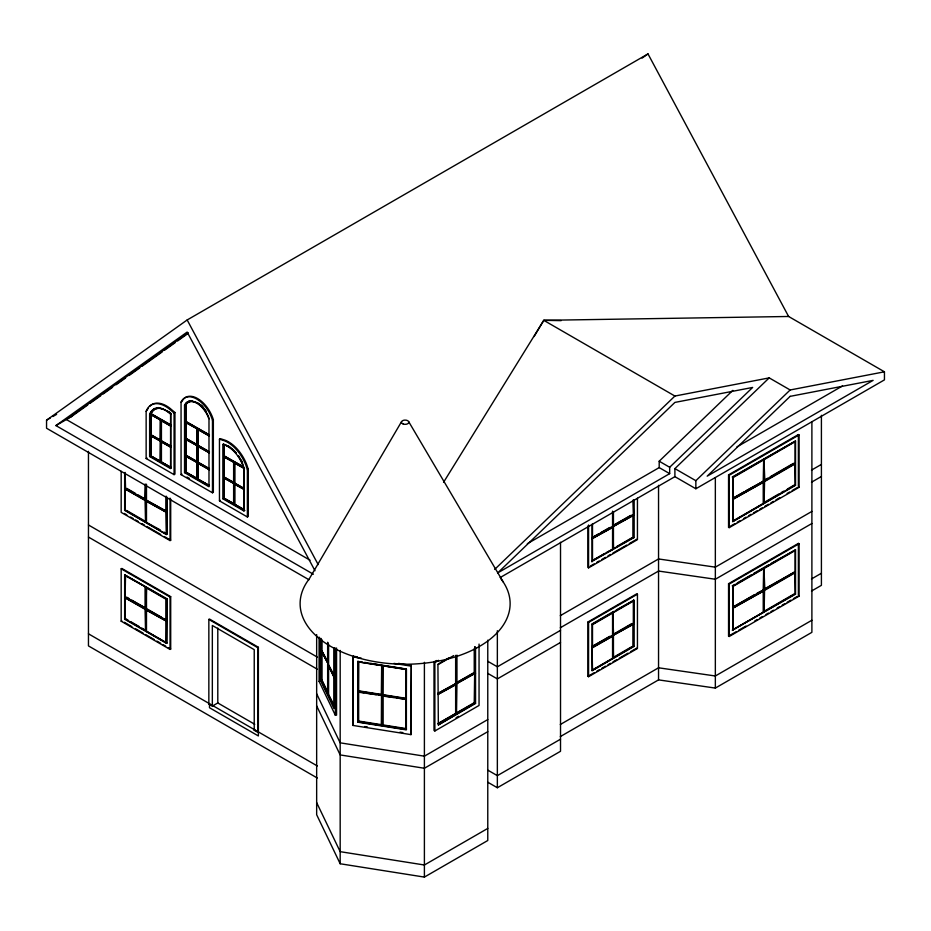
<?xml version="1.0" encoding="UTF-8"?>
<svg xmlns="http://www.w3.org/2000/svg" width="931" height="931" viewBox="0 0 931 931"><rect width="100%" height="100%" fill="white"/><g stroke="black" fill="none" stroke-linecap="round" stroke-linejoin="round"><path stroke-width="1.4" d="M166.556 599.04L166.556 643.379L124.661 619.196L124.661 574.858L166.986 598.784L166.556 643.379L166.556 599.04L124.661 574.858M166.556 497.352L166.556 534.545L124.661 510.351L124.661 473.169M398.561 663.396L411.304 665.409L410.967 734.629L352.942 725.435L352.942 656.914L353.268 656.227L357.516 656.89M357.713 661.697L357.876 721.816L406.37 729.497L406.37 669.028L406.207 729.846L357.713 722.165L357.713 661.697L406.207 669.377M381.524 694.829L381.687 665.258L381.524 694.829L358.47 691.174L358.47 661.953L361.344 662.034M358.47 691.174L358.633 661.604M358.47 692.187L358.47 721.409L358.47 692.187L381.687 695.492L378.975 695.061M352.942 725.435L353.268 656.227M399.155 668.027L405.939 669.098L405.776 698.669L382.722 695.015L382.722 665.793L391.02 666.736M357.713 722.165L358.039 661.01M382.722 695.015L382.885 665.444M382.722 696.027L382.722 725.249L382.722 696.027L405.939 699.332L396.443 697.831M405.776 698.669L405.939 669.098M381.687 695.492L381.524 725.063L381.524 695.829M410.967 734.629L411.304 665.409M405.939 699.332L405.776 728.903L405.776 699.67M174.074 474.647L146.144 458.529L146.144 411.339L147.377 408.767A28.954 16.723 60 0 1 169.081 408.767L174.074 413.015L174.074 474.647L174.947 474.147L174.947 412.514L169.954 408.267A28.954 16.723 60 0 0 149.577 406.451M148.25 408.267L146.144 411.339M151.532 412.48A23.391 13.511 60 0 1 169.07 412.48L170.804 413.958L170.804 425.141L150.962 413.69L151.753 412.352A23.391 13.511 60 0 1 163.03 408.884M401.54 421.662L309.232 578.907A105.005 60.62 0 0 0 405.206 664.234A105.005 60.62 0 0 0 500.936 578.814M534.103 336.545L543.774 320.334L788.615 316.482L884.45 371.806L884.45 379.871L695.853 488.763L674.905 476.66L500.145 577.569M443.552 482.316L543.774 320.334L561.16 320.636M184.547 405.125L185.548 403.554A19.109 11.032 60 0 1 207.985 416.506L208.986 419.229L208.986 486.75L184.547 472.634L184.547 405.125L185.42 404.624L185.42 472.133L208.637 485.54M185.641 405.125L186.561 403.67A18.492 10.672 60 0 1 197.419 403.251L197.64 403.123A18.492 10.672 60 0 0 186.782 403.542L185.641 405.125L185.641 421.371L209.196 434.975M494.687 569.423L674.905 396.047L769.204 377.881L790.151 389.973L884.45 371.806M527.342 543.716L659.195 467.595L659.195 461.217L732.837 390.38M669.668 467.269L752.644 387.447L674.905 402.413L497.643 572.961L669.668 473.646L669.668 467.269L659.195 461.217M674.905 476.66L674.905 468.607L769.204 377.881M695.853 488.763L695.853 480.699L790.151 389.973M308.941 579.734L46.55 428.237L46.55 420.172L187.166 319.961L647.999 53.905L788.615 316.482M313.386 574.229L55.918 425.583L187.166 332.053L314.992 570.75M188.178 332.739L66.392 419.544L310.046 560.206M71.198 416.762L87.747 404.973M90.109 403.286L100.757 395.698M103.12 394.011L112.581 387.273M116.119 384.747L125.58 378.009M129.13 375.472L139.766 367.896M142.14 366.209L162.238 351.883M164.601 350.196L175.237 342.608M177.612 340.932L187.061 334.182M642.087 58.118L647.999 53.905M46.55 420.172L50.332 417.996M52.846 416.541L56.628 414.365M55.918 425.583L72.292 416.134M149.635 414.19A24.008 13.86 60 0 1 170.582 414.19L170.582 468.607L149.635 456.516L149.635 414.19L150.508 413.678A24.008 13.86 60 0 1 155.314 408.337M150.962 413.69L171.013 425.025M150.729 414.563L160.551 419.986L160.33 440.258L150.729 434.719L150.729 414.563L160.551 419.986M182.383 400.691A24.066 13.895 60 0 1 198.187 398.899A24.066 13.895 60 0 1 213.35 419.73L213.35 492.29L212.477 492.79L181.056 474.647L181.056 402.099L181.929 401.587M161.203 420.614L170.804 426.154L170.804 446.31L161.203 440.77L161.203 420.614L171.013 426.026M174.074 413.015L174.947 412.514M196.767 403.123L197.64 402.623M150.729 434.719L160.551 440.142M150.729 435.731L160.551 441.143L160.33 461.427L150.729 455.887L150.729 435.731L160.551 441.143M185.641 421.371L209.417 434.847M185.641 422.383L197.197 428.807L196.988 444.797L185.641 438.245L185.641 422.383L197.197 428.807M161.203 440.77L171.013 446.182M161.203 441.771L170.804 447.322L170.804 467.467L161.203 461.927L161.203 441.771L171.013 447.194M146.144 458.529L147.017 458.029M149.635 456.516L150.508 456.004L170.222 467.385M150.729 455.887L160.551 461.299M212.477 492.79L212.477 420.23L213.35 419.73M209.196 451.861L197.861 445.309L197.861 429.435L209.417 435.859M185.641 438.245L197.197 444.681M185.641 439.257L197.197 445.681L196.988 461.683L185.641 455.131L185.641 439.257L197.197 445.681M161.203 461.927L171.013 467.35M197.861 445.309L209.417 451.733M125.103 472.413L125.534 487.681M209.196 468.735L197.861 462.183L197.861 446.31L209.417 452.734M125.103 488.938L145.608 500.284L145.608 521.441L145.166 500.529L125.103 488.938L125.103 510.107L166.556 534.545L166.556 497.259M185.641 455.131L197.197 461.555M185.641 456.132L197.197 462.556L196.988 478.557L185.641 472.005L185.641 456.132L197.197 462.556M219.46 439.164L220.333 438.652L225.372 440.293A29.478 17.026 60 0 1 246.959 465.221L248.251 469.236L248.251 516.472L247.378 516.973L219.46 500.855L219.46 439.164L224.499 440.794A29.478 17.026 60 0 1 246.087 465.721L247.378 469.748L247.378 516.973M223.603 444.04L223.603 498.457L244.55 510.549L243.887 510.933L222.951 498.841L222.951 444.424L223.824 443.912L223.824 498.329L244.76 510.432M244.085 467.211L224.034 455.887L224.034 444.704L225.977 445.134A23.915 13.814 60 0 1 228.06 446.112M197.861 462.183L209.417 468.607M209.196 485.61L197.861 479.058L197.861 463.196L209.417 469.62M181.056 474.647L181.929 474.147M184.547 472.634L185.42 472.133M185.641 472.005L197.197 478.429M124.661 510.351L125.534 509.851M125.103 487.937L145.166 499.528L145.608 485.167M146.039 500.028L166.556 511.363L146.039 500.028L146.039 484.504M146.039 501.029L166.556 512.376L146.039 501.029L146.039 522.198L160.283 529.914M224.034 455.887L242.863 466.501M224.034 456.888L233.856 462.311L233.634 482.584L224.034 477.044L224.034 456.888L233.856 462.311M197.861 479.058L209.417 485.482M234.507 462.94L244.329 468.351L244.108 488.635L234.507 483.096L234.507 462.94L244.108 468.479L244.108 488.635M224.034 477.044L233.856 482.467M224.034 478.057L233.856 483.468L233.634 503.752L224.034 498.213L224.034 478.057L233.856 483.468M243.887 510.933L243.887 468.607L244.55 468.223M247.378 469.748L248.251 469.236M234.507 483.096L244.329 488.507M234.507 484.097L244.329 489.52L244.108 509.792L234.507 504.253L234.507 484.097L244.329 489.52M219.46 500.855L220.333 500.354M222.951 498.841L223.824 498.329M224.034 498.213L233.856 503.624M121.17 568.806L121.821 568.434L170.699 596.643L170.699 649.047L170.047 649.431L121.17 621.21L121.17 568.806L170.047 597.027L170.047 649.431M121.17 471.295L121.17 512.376L170.047 540.585L170.699 540.213L170.699 499.144M234.507 504.253L244.329 509.676M125.103 575.614L145.608 586.949L145.608 608.106L125.103 596.771L125.534 575.358M125.103 597.783L145.608 609.118L145.608 630.275L145.166 609.374L125.103 597.783L125.103 618.94L166.986 643.123M164.042 618.754L166.556 620.197L146.039 608.862L146.481 587.449L146.481 608.618L161.529 617.3M121.17 621.21L121.821 620.826M124.661 619.196L125.534 618.684L128.047 620.139M146.039 609.875L166.556 621.21L146.039 609.875L146.039 631.032L166.114 642.623L166.114 621.466M166.114 620.453L166.114 599.296L166.986 598.784M170.047 597.027L170.699 596.643M208.847 619.429L209.498 619.057L258.376 647.266L258.376 735.956L209.498 707.735L209.498 703.708L208.847 704.08L208.847 619.429L257.712 647.65L257.712 732.301L258.376 731.917M257.712 647.65L258.376 647.266M208.847 704.08L212.338 706.094L217.796 702.952L254.757 724.295M736.933 446.903L842.532 385.934M212.338 706.094L212.338 625.481L254.233 649.663L254.233 730.288L254.885 729.904M598.33 534.068L592.058 537.699L612.563 526.352L612.563 511.154M600.844 532.625L609.619 527.551M613.005 511.782L613.005 525.596L630.566 515.46M613.005 525.596L633.511 514.261L633.08 500.191M613.005 526.609L633.511 515.274L613.005 526.609L613.436 548.964L613.436 526.865M612.563 527.365L592.058 538.7L612.563 527.365L612.563 549.476L607.117 552.118M728.554 474.868L798.379 434.556L799.031 434.94L799.031 487.344L729.206 527.656L728.554 527.272L728.554 474.868L729.206 475.252L799.031 434.94M732.697 521.604L795.54 485.33L795.54 440.98L732.697 477.266L732.697 521.604L795.097 485.074L794.667 463.661L764.118 481.292L764.118 502.461L764.56 481.548L795.097 463.906M795.54 440.98L732.266 477.009L733.139 477.51L763.688 459.879L763.688 481.048L732.697 498.422L743.694 492.08M764.56 459.379L795.097 441.736L795.097 462.905L764.56 480.536L764.118 459.123L764.56 480.536M604.603 553.561L592.058 560.811L633.511 537.373L633.511 499.819M616.764 546.544L631.823 537.85M591.627 561.568L633.953 537.629L633.953 500.063M590.417 566.036L594.176 563.872M596.69 562.417L599.192 560.974M601.694 559.531L605.453 557.355M607.966 555.912L610.468 554.457M612.97 553.014L626.761 545.054M629.263 543.611L636.781 539.27M587.915 526.05L587.915 567.479L588.567 567.863L637.444 539.643L637.444 498.213M479.046 644.077L479.046 705.465L434.87 730.975L433.997 730.474L433.997 661.941L436.441 660.521M433.997 661.941L434.87 662.441L438.548 660.323M449.079 657.763L437.919 664.21L438.35 724.923L475.124 703.196L475.124 647.057M438.35 664.466L453.723 655.587M746.138 490.672L763.688 481.048M764.118 480.291L767.784 478.173M770.228 476.765L793.445 463.359M763.688 482.049L732.697 499.435L763.688 482.049L763.688 503.217L733.139 520.848L733.139 499.691M811.483 470.132L821.41 464.406M560.299 615.682L658.543 558.961L715.345 567.154L811.89 511.41M764.118 502.461L778.782 493.989M781.225 492.58L783.669 491.172M787.335 489.054L794.667 484.818L795.54 485.33M456.085 683.447L437.919 693.432L456.085 683.447L456.085 655.622M475.555 673.218L474.251 672.461L456.516 682.702L474.682 672.717M456.085 684.46L437.919 694.445L456.085 684.46L456.085 713.681M474.251 673.474L456.516 683.703L474.682 673.718L474.251 702.696L475.555 703.452L475.555 647.301M728.554 527.272L734.792 523.676M737.282 522.233L739.773 520.79M743.52 518.637L746.01 517.194M748.501 515.751L751.003 514.319M753.493 512.876L757.229 510.723M759.719 509.28L762.221 507.837M764.712 506.394L768.447 504.241M770.949 502.798L773.44 501.355M775.93 499.924L779.678 497.759M787.149 493.442L789.651 491.999M792.141 490.567L797.122 487.681M811.483 482.235L821.41 476.497M560.299 627.773L658.543 571.052L715.345 579.245L811.89 523.501M560.52 630.345L497.352 666.817L487.856 661.336M587.915 622.024L636.781 593.815L637.444 594.187L637.444 648.488L588.567 676.697L587.915 676.325L587.915 622.024L588.567 622.408L637.444 594.187M613.797 611.364L591.627 624.166L592.5 624.678L612.563 613.087L612.563 635.198L592.058 646.533L609.619 636.385M616.264 609.945L633.953 600.239L633.953 646.463L592.058 670.657L633.511 646.219L633.511 599.983M560.52 642.448L497.352 678.908L487.856 673.427M633.953 600.239L592.058 624.422L592.058 670.657M613.436 612.586L633.511 600.995L633.511 623.107L613.436 634.686L613.005 612.33L613.436 634.686M456.958 714.193L455.643 713.437L437.919 723.666L474.682 702.952L474.682 646.801M474.251 702.696L456.516 712.925L456.958 683.959M438.35 724.923L475.555 703.452M456.085 717.72L458.541 716.3M613.005 634.442L631.823 623.572M613.005 635.442L633.511 624.107L613.005 635.442L613.436 657.81L613.436 635.698M592.5 647.79L612.563 636.199L612.563 658.31L592.5 669.901L592.058 647.534L612.563 636.199M487.774 719.57L424.396 756.17L340.176 742.833L316.656 693.77M728.554 583.702L798.379 543.401L799.031 543.774L799.031 596.177L729.206 636.49L728.554 636.106L728.554 583.702L729.206 584.086L799.031 543.774M734.78 584.4L732.266 585.855L733.139 586.355L763.688 568.713L763.688 589.882L732.697 607.268L754.692 594.572M737.294 582.946L751.119 574.962M753.633 573.519L768.715 564.803M771.229 563.36L795.54 549.825L795.54 594.164L732.266 630.194L795.097 593.908L794.667 572.495L764.118 590.138L764.118 611.295L764.56 590.382L795.097 572.751M795.54 549.825L732.697 586.099L732.697 630.438M764.56 568.213L795.097 550.582L795.097 571.739L764.56 589.381L764.118 567.957L764.56 589.381M613.005 657.554L631.823 646.684M487.774 731.673L424.396 768.261L340.176 754.925L316.656 705.861M587.915 676.325L594.176 672.706M596.69 671.263L599.192 669.808M601.694 668.365L605.453 666.189M607.966 664.746L610.468 663.303M612.97 661.848L616.741 659.683M619.243 658.24L628.018 653.166M630.52 651.723L636.781 648.104M757.136 593.152L763.688 589.882M764.118 589.125L795.097 571.739M763.688 590.894L732.697 608.269L763.688 590.894L763.688 612.051L733.139 629.682L733.139 608.525M811.483 578.977L821.41 573.24M560.299 724.516L658.543 667.795L715.345 675.987L811.89 620.244M764.118 611.295L794.667 593.664L795.54 594.164M728.554 636.106L736.037 631.788M738.527 630.357L746.01 626.039M754.738 621L757.229 619.557M759.719 618.114L762.221 616.671M765.957 614.518L768.447 613.075M770.949 611.632L773.44 610.201M777.176 608.036L779.678 606.593M782.168 605.162L784.658 603.719M787.149 602.276L790.896 600.123M793.387 598.68L797.122 596.527M811.483 591.069L821.41 585.331L821.41 415.307M560.299 736.607L658.543 679.886L715.345 688.079L811.89 632.335L811.89 421.883M560.52 739.191L497.352 775.651L487.856 770.17M487.856 782.261L497.352 787.742L560.52 751.282L560.52 542.273M487.774 828.415L424.396 865.004L340.176 851.667L316.656 802.615M316.656 634.57L316.656 814.706L340.176 863.759L424.396 877.095L487.774 840.507L487.774 640.156M321.16 649.594L328.247 663.035L321.16 649.594L321.16 638.457M321.16 650.594L328.247 664.047L321.16 650.594L321.16 679.816L327.654 693.362L328.247 693.269L328.247 666.829M327.991 642.937L327.991 663.815L334.485 676.034M327.991 664.827L334.485 678.362L334.485 707.595L327.991 694.049L327.991 664.827L334.485 677.035M320.997 639.667L320.997 679.979L334.648 708.444L334.648 647.976L334.054 648.069L334.054 708.538L320.404 680.072L321.754 679.723L321.754 651.898M319.089 637.107L319.089 681.364L320.276 681.166M327.991 694.049L334.485 706.268M319.089 681.364L335.369 715.311L336.557 715.124L336.557 648.023M352.942 656.914L361.437 658.252M393.988 663.407L410.967 666.096M359.296 661.58L362.147 662.034M364.999 662.476L367.861 662.93M370.713 663.384L403.519 668.586M364.056 662.465L366.767 662.895M369.479 663.326L378.975 664.827M393.732 667.166L396.443 667.597M358.47 661.953L381.524 665.607M382.722 665.793L405.776 669.447M358.633 690.825L381.687 694.479M382.885 694.666L405.939 698.32M361.344 692.268L364.056 692.699M366.767 693.13L376.264 694.631M384.235 695.899L393.732 697.4M358.633 721.06L381.687 724.714M382.885 724.9L405.939 728.554M358.039 721.467L406.533 729.159M364.591 726.541L367.431 726.995M399.981 732.15L402.809 732.592M224.034 444.704L225.756 445.262A23.915 13.814 60 0 1 235.915 452.955M543.774 320.334L674.905 396.047M763.688 459.879L763.245 480.792M799.031 487.344L798.379 486.96L798.379 434.556M674.905 468.607L695.853 480.699M659.195 467.595L669.668 473.646M763.688 568.713L763.245 589.626M799.031 596.177L798.379 595.805L798.379 543.401M633.953 537.629L633.08 537.129L633.08 515.018M633.953 646.463L633.08 645.963L633.08 623.851M197.861 429.435L209.196 435.987M197.861 446.31L209.196 452.862M197.861 463.196L209.196 469.736M208.416 485.668L185.199 472.261L185.199 404.741L186.421 403.053A19.109 11.032 60 0 1 192.473 400.819M186.956 477.056L189.47 478.499M171.234 468.223L150.287 456.132L150.287 413.806A24.008 13.86 60 0 1 155.105 408.465M126.791 488.403L135.565 493.477M138.079 494.92L145.608 499.272M126.791 510.572L145.608 521.441M164.042 532.09L166.556 533.533L166.114 512.62M124.335 513.447L126.837 514.89M130.596 517.054L133.098 518.509M135.612 519.952L138.114 521.395M141.873 523.571L144.386 525.014M146.889 526.469L160.667 534.429M164.426 536.593L170.699 540.213M88.457 524.979L317.448 657.193M88.457 537.071L317.296 669.203M146.039 587.705L166.114 599.296M126.791 597.248L129.293 598.691M131.806 600.146L145.608 608.106M130.549 621.582L139.336 626.656M141.838 628.111L145.608 630.275M124.335 622.28L131.853 626.621M135.612 628.786L143.13 633.127M145.632 634.581L154.406 639.644M156.908 641.087L160.667 643.263M163.181 644.706L165.683 646.161M168.185 647.604L170.699 649.047M88.457 633.813L317.355 765.98M254.233 730.288L257.712 732.301M317.308 778.025L88.457 645.905L88.457 451.337M171.013 413.83L169.291 412.352A23.391 13.511 60 0 0 167.208 410.897M408.697 421.662L503.182 581.933M187.166 319.961L318.181 564.605M327.991 663.815L334.485 677.361L334.485 648.139M321.754 679.723L328.247 693.269M334.625 707.048L321.591 679.886L321.591 639.574M209.196 418.729L208.276 416.204A18.492 10.672 60 0 0 206.647 412.98M763.245 481.804L763.245 502.961M763.245 590.638L763.245 611.795M733.139 477.51L733.139 498.679M733.139 586.355L733.139 607.512M729.206 475.252L729.206 527.656M729.206 584.086L729.206 636.49M715.345 477.626L715.345 688.079M658.543 485.319L658.543 679.886M613.436 512.038L613.436 525.852M592.5 524.13L592.5 537.943M592.5 538.956L592.5 561.056M592.5 624.678L592.5 646.777M592.058 524.258L592.058 561.812M588.567 525.003L588.567 567.863M588.567 622.408L588.567 676.697M497.352 630.718L497.352 787.742M474.251 648.802L474.251 672.461M456.958 655.11L456.958 682.947M455.643 655.366L455.643 683.203M455.643 684.204L455.643 713.437M434.87 662.441L434.87 730.975M424.396 662.313L424.396 877.095M340.176 650.42L340.176 863.759M335.369 648.209L335.369 715.311M328.585 644.24L328.585 663.722M328.585 664.734L328.585 693.956M328.247 643.554L328.247 663.035M327.654 642.25L327.654 663.128M327.654 664.14L327.654 693.362M321.754 639.748L321.754 649.489M320.404 638.329L320.404 680.072M244.108 489.648L244.108 509.792M234.728 462.812L234.728 482.968M234.728 483.969L234.728 504.125M233.634 462.428L233.634 482.584M233.634 483.596L233.634 503.752M224.255 444.576L224.255 455.759M224.255 456.76L224.255 476.916M224.255 477.929L224.255 498.085M217.796 628.088L217.796 702.952M198.07 429.307L198.07 445.181M198.07 446.182L198.07 462.055M198.07 463.068L198.07 478.941M196.988 428.935L196.988 444.797M196.988 445.809L196.988 461.683M196.988 462.684L196.988 478.557M185.851 404.997L185.851 421.243M185.851 422.255L185.851 438.129M185.851 439.129L185.851 455.003M185.851 456.015L185.851 471.877M170.047 498.097L170.047 540.585M166.986 497.107L166.986 534.289M166.114 496.095L166.114 511.619M161.424 420.486L161.424 440.642M161.424 441.643L161.424 461.799M160.33 420.114L160.33 440.258M160.33 441.271L160.33 461.427M150.95 414.435L150.95 434.591M150.95 435.603L150.95 455.759M150.508 413.678L150.508 456.004M146.481 484.26L146.481 499.772M146.481 500.785L146.481 521.942M146.481 609.619L146.481 630.787M145.166 484.004L145.166 499.528M145.166 587.193L145.166 608.362M181.056 402.099A24.066 13.895 60 0 1 196.767 399.073A24.066 13.895 60 0 1 212.477 420.23M201.131 405.16A19.109 11.032 60 0 1 202.795 406.777M157.025 407.813A24.008 13.86 60 0 1 158.887 407.638M198.489 403.647A18.492 10.672 60 0 1 204.168 408.907M204.89 409.849A18.492 10.672 60 0 1 206.24 411.828M156.815 407.941A24.008 13.86 60 0 1 158.666 407.766M169.139 412.026A24.008 13.86 60 0 1 171.234 413.806M186.2 403.181A19.109 11.032 60 0 1 192.263 400.947M198.303 403.286A19.109 11.032 60 0 1 204.168 408.721M204.913 409.687A19.109 11.032 60 0 1 206.31 411.735M198.268 403.775A18.492 10.672 60 0 1 206.03 411.956M227.827 445.728A24.532 14.163 60 0 1 229.969 447.043M241.199 460.007A24.532 14.163 60 0 1 242.537 462.707M238.289 455.992A23.915 13.814 60 0 1 243.27 465.477M230.143 447.392A23.915 13.814 60 0 1 236.125 452.827M238.511 455.864A23.915 13.814 60 0 1 239.593 457.493M222.951 444.424A24.532 14.163 60 0 1 243.887 468.607M790.151 396.35L707.176 476.172L873.127 380.372L790.151 396.35M403.274 424.07A3.701 2.141 0 0 0 408.825 422.22A3.701 2.141 0 0 0 403.274 420.37A3.701 2.141 0 0 0 403.274 424.07"/></g></svg>
